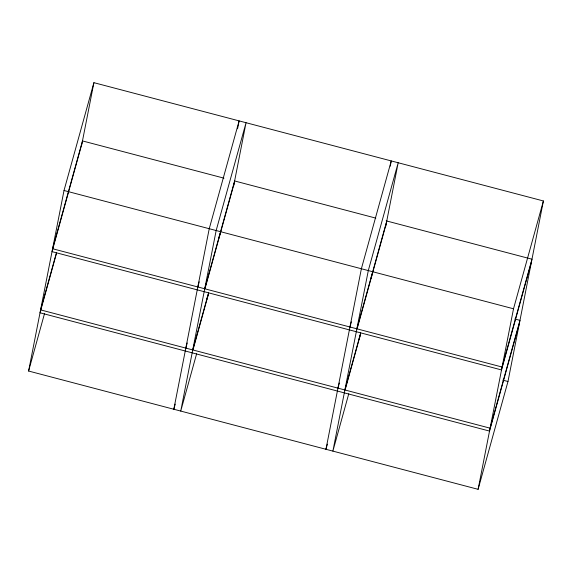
<?xml version="1.0" encoding="UTF-8"?>
<svg xmlns="http://www.w3.org/2000/svg" width="572" height="572" viewBox="0 0 572 572"><rect width="100%" height="100%" fill="white"/><g stroke="black" fill="none" stroke-linecap="round" stroke-linejoin="round"><path stroke-width="0.86" d="M28.6 371.035L64.021 190.497L93.901 82.675L543.4 200.965L507.979 381.503L478.099 489.325L28.6 371.035L44.487 313.699M81.867 144.022L93.901 82.675M237.573 128.779L239.117 120.892L209.238 228.714L173.816 409.245L175.239 404.111M206.95 299.27L207.379 297.09M218.947 238.124L219.376 235.943M207.407 297.84L207.979 294.938M219.405 236.694L219.977 233.791M233.533 186.472L246.046 122.715L216.159 230.537L180.738 411.068L196.632 353.739M390.226 166.187L391.262 160.932L361.375 268.754L325.954 449.285L327.377 444.151M359.094 339.31L359.523 337.13M371.092 278.164L371.514 275.983M359.545 337.873L360.117 334.97M371.543 276.734L372.115 273.824M385.678 226.505L398.183 162.755L368.304 270.577L332.883 451.108L348.77 393.772M478.099 489.325L513.52 308.787L543.4 200.965M81.903 143.822L52.023 251.644L501.522 369.934L531.402 262.112M56.485 252.552L40.598 309.888L490.097 428.178L519.977 320.356L514.8 318.99M56.392 253.746L40.026 312.791L489.525 431.081L519.405 323.259M197.812 286.958L199.235 281.803M185.814 348.105L187.244 342.95M204.733 288.781L234.613 180.959M205.119 288.245L234.048 183.862M192.735 349.921L208.573 292.792M193.121 349.392L208.48 293.979M349.95 326.991L351.38 321.836M337.952 388.138L339.382 382.983M356.871 328.814L386.758 220.992M357.257 328.285L386.186 223.895M344.88 389.961L360.71 332.832M345.259 389.432L360.617 334.019M223.967 178.157L82.475 140.919L52.595 248.741L502.087 367.031L531.974 259.209L386.164 220.842M234.32 180.881L375.811 218.118M64.021 190.497L513.52 308.787M502.802 380.137L507.979 381.503"/></g></svg>
